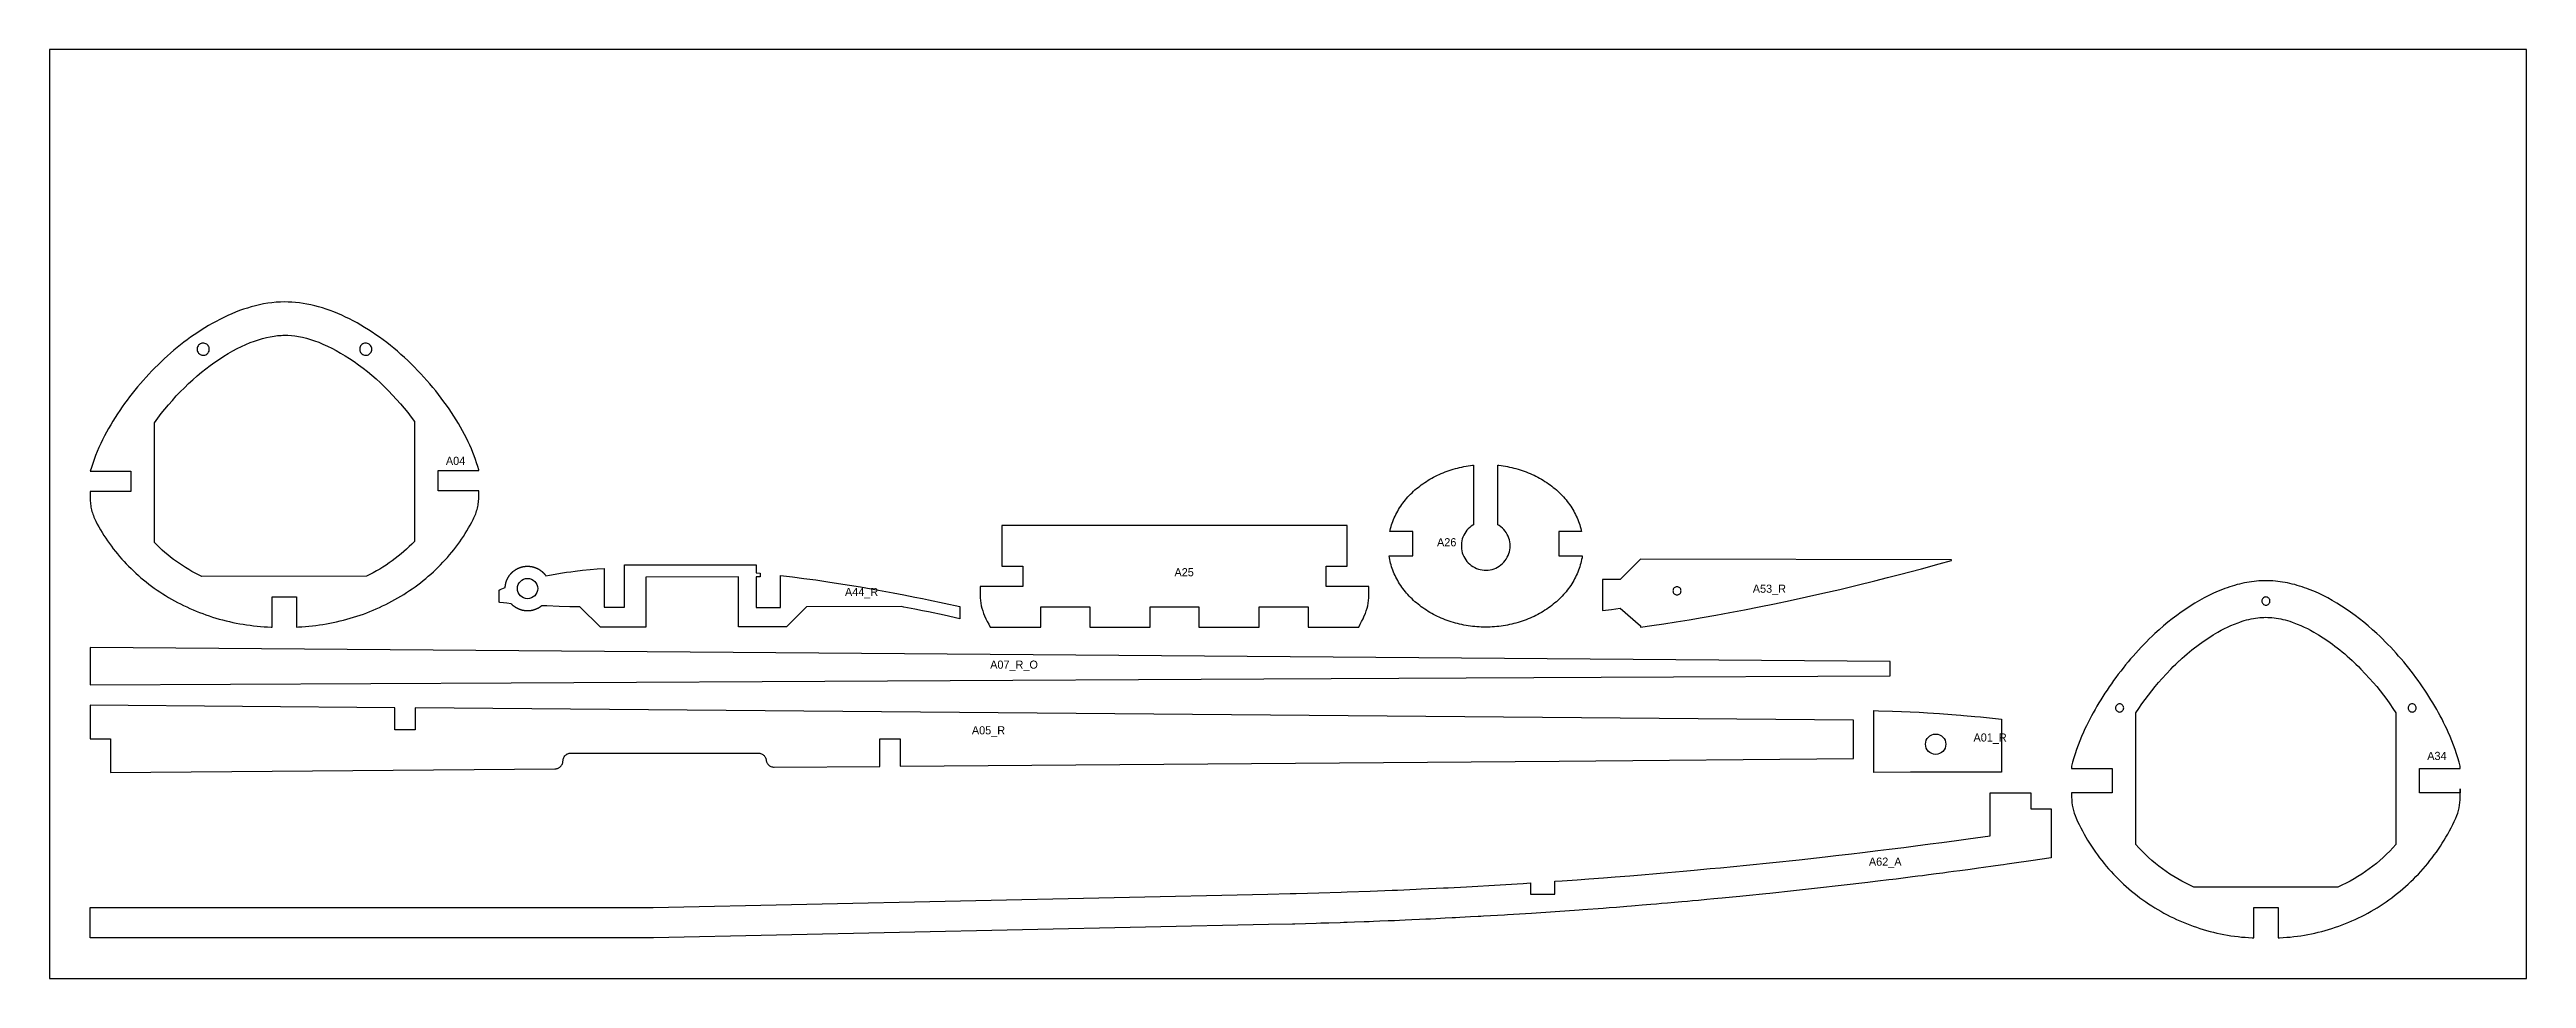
# Model space of a CAD drawing. Header units: millimetres. Extents: x 0 to 610, y 0 to 229.
import ezdxf

# ---------------------------------------------------------------- set-up
doc = ezdxf.new("R2010")
doc.units = ezdxf.units.MM
for name, color, linetype in [('CUT', 7, 'Continuous'), ('LABELS_NOT_CUT', 3, 'Continuous'), ('REFERENCE_NOT_CUT', 8, 'Continuous')]:
    doc.layers.add(name, color=color, linetype=linetype)

msp = doc.modelspace()

# ---------------------------------------------------------------- linework, layer by layer
at = {"layer": 'CUT'}
for points in [[(53.67, 86.51), (54.53, 86.48), (54.82, 86.47), (54.82, 93.89), (60.82, 93.89), (60.82, 86.49), (61.26, 86.51), (62.12, 86.56), (62.99, 86.62), (63.85, 86.69), (64.71, 86.78), (65.57, 86.88), (66.42, 87), (67.28, 87.13), (68.13, 87.27), (68.97, 87.42), (69.82, 87.59), (70.66, 87.77), (71.5, 87.97), (72.34, 88.17), (73.17, 88.4), (73.99, 88.63), (74.82, 88.88), (75.63, 89.14), (76.45, 89.41), (77.25, 89.69), (78.05, 89.99), (78.85, 90.3), (79.64, 90.63), (80.42, 90.96), (81.2, 91.31), (81.97, 91.67), (82.74, 92.04), (83.49, 92.43), (84.24, 92.82), (84.98, 93.23), (85.72, 93.65), (86.44, 94.08), (87.16, 94.52), (87.87, 94.97), (88.57, 95.44), (89.26, 95.91), (89.95, 96.4), (90.62, 96.89), (91.28, 97.4), (91.94, 97.92), (92.58, 98.44), (93.22, 98.98), (93.84, 99.53), (94.46, 100.09), (95.06, 100.65), (95.65, 101.23), (96.23, 101.81), (96.8, 102.41), (97.36, 103.01), (97.91, 103.62), (98.45, 104.24), (98.97, 104.87), (99.48, 105.5), (99.98, 106.15), (100.47, 106.8), (100.95, 107.46), (101.41, 108.13), (101.86, 108.8), (102.3, 109.48), (102.72, 110.17), (103.13, 110.86), (103.53, 111.56), (103.91, 112.27), (104.28, 112.98), (104.45, 113.32), (104.6, 113.65), (104.74, 113.99), (104.88, 114.34), (105, 114.69), (105.11, 115.04), (105.21, 115.4), (105.3, 115.75), (105.38, 116.12), (105.45, 116.48), (105.51, 116.84), (105.56, 117.21), (105.6, 117.58), (105.63, 117.95), (105.64, 118.32), (105.65, 118.69), (105.64, 120.04), (95.64, 120.02), (95.63, 125.02), (105.63, 125.04), (105.63, 125.19), (105.39, 126.02), (105.12, 126.87), (104.83, 127.72), (104.52, 128.58), (104.18, 129.45), (103.82, 130.32), (103.43, 131.2), (103.02, 132.09), (102.59, 132.98), (102.13, 133.87), (101.65, 134.77), (101.15, 135.67), (100.63, 136.57), (100.08, 137.47), (99.52, 138.37), (98.94, 139.26), (98.34, 140.16), (97.71, 141.05), (97.08, 141.94), (96.42, 142.83), (95.74, 143.71), (95.05, 144.58), (94.35, 145.45), (93.63, 146.31), (92.89, 147.16), (92.14, 148), (91.37, 148.83), (90.59, 149.65), (89.79, 150.47), (88.98, 151.27), (88.16, 152.05), (87.33, 152.82), (86.48, 153.59), (85.62, 154.34), (84.75, 155.07), (83.88, 155.78), (83, 156.47), (82.11, 157.14), (81.22, 157.79), (80.31, 158.43), (79.39, 159.05), (78.47, 159.65), (77.55, 160.22), (76.62, 160.78), (75.68, 161.31), (74.74, 161.82), (73.8, 162.31), (72.86, 162.77), (71.9, 163.21), (70.94, 163.63), (69.98, 164.02), (69.03, 164.38), (68.08, 164.71), (67.14, 165.01), (66.21, 165.29), (65.27, 165.54), (64.32, 165.76), (63.36, 165.95), (62.42, 166.12), (61.49, 166.25), (60.56, 166.35), (59.64, 166.42), (58.73, 166.47), (57.82, 166.48), (56.81, 166.45), (55.78, 166.39), (54.73, 166.29), (53.69, 166.15), (52.68, 165.98), (51.68, 165.78), (50.67, 165.55), (49.64, 165.27), (48.69, 164.99), (47.73, 164.68), (46.77, 164.34), (45.8, 163.97), (44.83, 163.57), (43.86, 163.14), (42.88, 162.68), (41.9, 162.2), (40.98, 161.71), (40.06, 161.21), (39.13, 160.68), (38.22, 160.13), (37.33, 159.57), (36.46, 159), (35.58, 158.4), (34.71, 157.79), (33.87, 157.18), (33.05, 156.56), (32.23, 155.92), (31.42, 155.27), (30.61, 154.6), (29.81, 153.91), (29.01, 153.2), (28.22, 152.48), (27.45, 151.76), (26.7, 151.03), (25.95, 150.28), (25.2, 149.52), (24.47, 148.75), (23.76, 147.97), (23.05, 147.19), (22.36, 146.4), (21.68, 145.6), (21.02, 144.79), (20.36, 143.97), (19.72, 143.15), (19.1, 142.32), (18.48, 141.48), (17.89, 140.65), (17.3, 139.8), (16.72, 138.92), (16.15, 138.04), (15.6, 137.16), (15.06, 136.27), (14.53, 135.35), (14.01, 134.42), (13.52, 133.5), (13.05, 132.57), (12.59, 131.61), (12.14, 130.64), (11.73, 129.69), (11.34, 128.73), (10.97, 127.75), (10.62, 126.76), (10.31, 125.78), (10.03, 124.82), (19.99, 124.85), (20, 119.85), (10, 119.82), (10, 118.22), (10.01, 117.85), (10.03, 117.48), (10.06, 117.12), (10.09, 116.75), (10.14, 116.39), (10.2, 116.02), (10.28, 115.66), (10.36, 115.3), (10.45, 114.94), (10.55, 114.59), (10.67, 114.24), (10.79, 113.89), (10.92, 113.55), (11.07, 113.21), (11.22, 112.87), (11.38, 112.54), (11.76, 111.83), (12.14, 111.13), (12.54, 110.43), (12.95, 109.74), (13.38, 109.05), (13.82, 108.37), (14.27, 107.7), (14.74, 107.04), (15.21, 106.38), (15.7, 105.74), (16.2, 105.1), (16.72, 104.46), (17.24, 103.84), (17.78, 103.22), (18.33, 102.62), (18.89, 102.02), (19.46, 101.43), (20.05, 100.85), (20.64, 100.28), (21.25, 99.72), (21.86, 99.17), (22.49, 98.63), (23.13, 98.09), (23.77, 97.57), (24.43, 97.06), (25.09, 96.56), (25.77, 96.07), (26.46, 95.59), (27.15, 95.12), (27.85, 94.66), (28.56, 94.22), (29.28, 93.78), (30.01, 93.36), (30.75, 92.95), (31.49, 92.55), (32.25, 92.16), (33.01, 91.78), (33.77, 91.42), (34.54, 91.06), (35.32, 90.72), (36.11, 90.4), (36.9, 90.08), (37.7, 89.78), (38.5, 89.49), (39.31, 89.21), (40.13, 88.95), (40.95, 88.7), (41.77, 88.46), (42.6, 88.23), (43.43, 88.02), (44.27, 87.82), (45.11, 87.63), (45.95, 87.46), (46.8, 87.3), (47.65, 87.16), (48.5, 87.02), (49.36, 86.91), (50.22, 86.8), (51.08, 86.71), (51.94, 86.63), (52.8, 86.56)], [(78.82, 99.42), (77.99, 99), (37.48, 98.91), (36.66, 99.31), (35.85, 99.74), (35.05, 100.17), (34.26, 100.63), (33.49, 101.1), (32.72, 101.59), (31.97, 102.09), (31.23, 102.61), (30.5, 103.14), (29.79, 103.69), (29.09, 104.25), (28.41, 104.83), (27.74, 105.42), (27.09, 106.03), (26.45, 106.65), (25.82, 107.28), (25.82, 136.75), (26.65, 137.88), (27.5, 139), (28.38, 140.1), (29.29, 141.19), (30.24, 142.27), (31.2, 143.34), (32.19, 144.37), (33.19, 145.38), (34.23, 146.38), (35.28, 147.35), (36.33, 148.28), (37.4, 149.17), (38.48, 150.03), (39.57, 150.86), (40.68, 151.66), (41.79, 152.41), (42.9, 153.13), (44, 153.8), (45.1, 154.43), (46.2, 155.01), (47.28, 155.55), (48.34, 156.03), (49.4, 156.48), (50.44, 156.87), (51.44, 157.2), (51.93, 157.35), (52.42, 157.49), (53.39, 157.74), (54.34, 157.94), (54.8, 158.02), (55.25, 158.09), (56.12, 158.19), (56.98, 158.26), (57.4, 158.28), (57.82, 158.29), (58.24, 158.28), (58.67, 158.27), (59.53, 158.21), (60.4, 158.11), (60.84, 158.05), (61.3, 157.97), (62.25, 157.78), (63.23, 157.54), (63.72, 157.4), (64.21, 157.26), (65.21, 156.93), (66.24, 156.55), (67.3, 156.12), (68.37, 155.64), (69.45, 155.11), (70.54, 154.54), (71.64, 153.92), (72.75, 153.26), (73.86, 152.55), (74.97, 151.8), (76.08, 151.02), (77.17, 150.2), (78.25, 149.35), (79.31, 148.46), (80.37, 147.54), (81.42, 146.58), (82.45, 145.6), (83.46, 144.59), (84.44, 143.57), (85.41, 142.51), (86.35, 141.44), (87.27, 140.35), (88.15, 139.26), (89, 138.15), (89.82, 137.03), (89.82, 107.55), (89.19, 106.91), (88.54, 106.28), (87.88, 105.66), (87.2, 105.05), (86.51, 104.46), (85.8, 103.89), (85.08, 103.33), (84.34, 102.78), (83.59, 102.25), (82.83, 101.74), (82.05, 101.24), (81.26, 100.76), (80.46, 100.29), (79.65, 99.85)], [(39.32, 154.85), (39.3, 155.09), (39.25, 155.33), (39.15, 155.55), (39.02, 155.75), (38.86, 155.93), (38.68, 156.09), (38.47, 156.21), (38.24, 156.29), (38, 156.34), (37.76, 156.35), (37.52, 156.32), (37.29, 156.25), (37.07, 156.15), (36.88, 156.01), (36.7, 155.85), (36.56, 155.65), (36.44, 155.44), (36.37, 155.21), (36.33, 154.97), (36.33, 154.73), (36.37, 154.49), (36.44, 154.26), (36.56, 154.05), (36.7, 153.86), (36.88, 153.69), (37.07, 153.55), (37.29, 153.45), (37.52, 153.38), (37.76, 153.35), (38, 153.36), (38.24, 153.41), (38.47, 153.5), (38.68, 153.62), (38.86, 153.77), (39.02, 153.95), (39.15, 154.15), (39.25, 154.38), (39.3, 154.61)], [(79.32, 154.85), (79.3, 155.09), (79.25, 155.33), (79.15, 155.55), (79.02, 155.75), (78.86, 155.93), (78.68, 156.09), (78.47, 156.21), (78.24, 156.29), (78, 156.34), (77.76, 156.35), (77.52, 156.32), (77.29, 156.25), (77.07, 156.15), (76.88, 156.01), (76.7, 155.85), (76.56, 155.65), (76.44, 155.44), (76.37, 155.21), (76.33, 154.97), (76.33, 154.73), (76.37, 154.49), (76.44, 154.26), (76.56, 154.05), (76.7, 153.86), (76.88, 153.69), (77.07, 153.55), (77.29, 153.45), (77.52, 153.38), (77.76, 153.35), (78, 153.36), (78.24, 153.41), (78.47, 153.5), (78.68, 153.62), (78.86, 153.77), (79.02, 153.95), (79.15, 154.15), (79.25, 154.38), (79.3, 154.61)], [(329.87, 109.97), (329.94, 110.31), (330.05, 110.75), (330.17, 111.19), (330.31, 111.63), (330.45, 112.06), (330.61, 112.49), (330.78, 112.92), (330.96, 113.35), (331.15, 113.77), (331.36, 114.19), (331.57, 114.6), (331.8, 115.01), (332.03, 115.42), (332.28, 115.82), (332.54, 116.22), (332.81, 116.61), (333.09, 117), (333.38, 117.38), (333.68, 117.75), (333.99, 118.12), (334.31, 118.49), (334.64, 118.85), (334.98, 119.2), (335.33, 119.54), (335.69, 119.88), (336.05, 120.21), (336.43, 120.54), (336.81, 120.85), (337.21, 121.16), (337.61, 121.47), (338.02, 121.76), (338.44, 122.05), (338.86, 122.33), (339.3, 122.6), (339.74, 122.86), (340.18, 123.12), (340.64, 123.36), (341.1, 123.6), (341.56, 123.83), (342.04, 124.05), (342.51, 124.26), (343, 124.46), (343.49, 124.65), (343.98, 124.84), (344.48, 125.01), (344.99, 125.18), (345.49, 125.33), (346.01, 125.48), (346.52, 125.61), (347.04, 125.74), (347.57, 125.85), (348.09, 125.96), (348.62, 126.06), (349.15, 126.14), (349.69, 126.22), (350.22, 126.28), (350.46, 126.31), (350.46, 111.66), (350.47, 111.66), (350.32, 111.58), (349.91, 111.31), (349.53, 111), (349.17, 110.67), (348.84, 110.3), (348.55, 109.91), (348.28, 109.5), (348.05, 109.07), (347.86, 108.62), (347.7, 108.16), (347.58, 107.68), (347.5, 107.2), (347.46, 106.71), (347.46, 106.22), (347.5, 105.73), (347.58, 105.25), (347.7, 104.78), (347.86, 104.31), (348.05, 103.86), (348.28, 103.43), (348.55, 103.02), (348.84, 102.63), (349.17, 102.27), (349.53, 101.93), (349.91, 101.63), (350.32, 101.35), (350.75, 101.12), (351.19, 100.91), (351.65, 100.75), (352.12, 100.62), (352.6, 100.53), (353.09, 100.48), (353.58, 100.47), (354.07, 100.5), (354.55, 100.57), (355.03, 100.68), (355.5, 100.82), (355.95, 101.01), (356.39, 101.23), (356.8, 101.49), (357.2, 101.78), (357.57, 102.1), (357.91, 102.45), (358.22, 102.82), (358.51, 103.22), (358.75, 103.65), (358.97, 104.09), (359.14, 104.54), (359.28, 105.01), (359.38, 105.49), (359.44, 105.98), (359.46, 106.47), (359.44, 106.96), (359.38, 107.44), (359.28, 107.92), (359.14, 108.39), (358.97, 108.85), (358.75, 109.29), (358.51, 109.71), (358.22, 110.11), (357.91, 110.49), (357.57, 110.84), (357.2, 111.16), (356.8, 111.45), (356.45, 111.66), (356.46, 111.66), (356.46, 126.31), (356.69, 126.28), (357.23, 126.22), (357.76, 126.14), (358.29, 126.06), (358.82, 125.96), (359.35, 125.85), (359.87, 125.74), (360.39, 125.61), (360.91, 125.48), (361.42, 125.33), (361.93, 125.18), (362.43, 125.01), (362.93, 124.84), (363.43, 124.65), (363.92, 124.46), (364.4, 124.26), (364.88, 124.05), (365.35, 123.83), (365.82, 123.6), (366.28, 123.36), (366.73, 123.12), (367.18, 122.86), (367.62, 122.6), (368.05, 122.33), (368.48, 122.05), (368.9, 121.76), (369.31, 121.47), (369.71, 121.16), (370.1, 120.85), (370.49, 120.54), (370.86, 120.21), (371.23, 119.88), (371.59, 119.54), (371.94, 119.2), (372.28, 118.85), (372.61, 118.49), (372.93, 118.12), (373.24, 117.75), (373.54, 117.38), (373.83, 117), (374.11, 116.61), (374.38, 116.22), (374.64, 115.82), (374.88, 115.42), (375.12, 115.01), (375.35, 114.6), (375.56, 114.19), (375.76, 113.77), (375.96, 113.35), (376.14, 112.92), (376.31, 112.49), (376.46, 112.06), (376.61, 111.63), (376.74, 111.19), (376.86, 110.75), (376.97, 110.31), (377.05, 109.97), (371.42, 109.97), (371.42, 103.97), (377.23, 103.97), (377.16, 103.52), (377.07, 103.07), (376.97, 102.63), (376.86, 102.19), (376.74, 101.75), (376.61, 101.31), (376.46, 100.87), (376.31, 100.44), (376.14, 100.01), (375.96, 99.59), (375.76, 99.16), (375.56, 98.75), (375.35, 98.33), (375.12, 97.92), (374.88, 97.51), (374.64, 97.11), (374.38, 96.72), (374.11, 96.32), (373.83, 95.94), (373.54, 95.56), (373.24, 95.18), (372.93, 94.81), (372.61, 94.45), (372.28, 94.09), (371.94, 93.74), (371.59, 93.39), (371.23, 93.05), (370.86, 92.72), (370.49, 92.4), (370.1, 92.08), (369.71, 91.77), (369.31, 91.47), (368.9, 91.17), (368.48, 90.89), (368.05, 90.61), (367.62, 90.34), (367.18, 90.07), (366.73, 89.82), (366.28, 89.57), (365.82, 89.33), (365.35, 89.11), (364.88, 88.89), (364.4, 88.68), (363.92, 88.47), (363.43, 88.28), (362.93, 88.1), (362.43, 87.92), (361.93, 87.76), (361.42, 87.6), (360.91, 87.46), (360.39, 87.32), (359.87, 87.2), (359.35, 87.08), (358.82, 86.98), (358.3, 86.88), (357.76, 86.79), (357.23, 86.72), (356.7, 86.65), (356.16, 86.59), (355.62, 86.55), (355.08, 86.51), (354.54, 86.49), (354, 86.47), (353.46, 86.47), (352.92, 86.47), (352.38, 86.49), (351.84, 86.51), (351.3, 86.55), (350.76, 86.59), (350.22, 86.65), (349.69, 86.72), (349.15, 86.79), (348.62, 86.88), (348.09, 86.98), (347.57, 87.08), (347.04, 87.2), (346.52, 87.32), (346.01, 87.46), (345.5, 87.6), (344.99, 87.76), (344.48, 87.92), (343.98, 88.1), (343.49, 88.28), (343, 88.47), (342.52, 88.68), (342.04, 88.89), (341.56, 89.11), (341.1, 89.33), (340.64, 89.57), (340.18, 89.82), (339.74, 90.07), (339.3, 90.34), (338.86, 90.61), (338.44, 90.89), (338.02, 91.17), (337.61, 91.47), (337.21, 91.77), (336.81, 92.08), (336.43, 92.4), (336.05, 92.72), (335.69, 93.05), (335.33, 93.39), (334.98, 93.74), (334.64, 94.09), (334.31, 94.45), (333.99, 94.81), (333.68, 95.18), (333.38, 95.56), (333.09, 95.94), (332.81, 96.32), (332.54, 96.72), (332.28, 97.11), (332.03, 97.51), (331.8, 97.92), (331.57, 98.33), (331.36, 98.75), (331.15, 99.16), (330.96, 99.59), (330.78, 100.01), (330.61, 100.44), (330.45, 100.87), (330.31, 101.31), (330.17, 101.75), (330.05, 102.19), (329.94, 102.63), (329.85, 103.07), (329.76, 103.52), (329.69, 103.97), (335.5, 103.97), (335.5, 109.97)], [(297.74, 91.47), (309.74, 91.47), (309.74, 86.47), (322.24, 86.47), (322.59, 87.15), (322.93, 87.84), (323.26, 88.54), (323.58, 89.24), (323.84, 89.84), (324.06, 90.47), (324.25, 91.1), (324.41, 91.74), (324.53, 92.39), (324.62, 93.05), (324.67, 93.7), (324.69, 94.36), (324.69, 96.47), (314.19, 96.47), (314.19, 101.47), (319.36, 101.47), (319.36, 111.47), (234.36, 111.47), (234.36, 101.47), (239.54, 101.47), (239.54, 96.47), (229.04, 96.47), (229.04, 94.36), (229.06, 93.7), (229.11, 93.05), (229.2, 92.39), (229.32, 91.74), (229.48, 91.1), (229.66, 90.47), (229.89, 89.84), (230.14, 89.24), (230.46, 88.54), (230.8, 87.84), (231.14, 87.15), (231.49, 86.47), (243.99, 86.47), (243.99, 91.47), (255.99, 91.47), (255.99, 86.47), (270.86, 86.47), (270.86, 91.47), (282.86, 91.47), (282.86, 86.47), (297.74, 86.47)], [(214.83, 93.49), (216.29, 93.19), (220.2, 92.37), (224.04, 91.54), (224.04, 88.54), (220.2, 89.37), (216.29, 90.19), (214.83, 90.49), (212.98, 90.86), (210.29, 91.39), (209.64, 91.51), (186.29, 91.47), (181.35, 86.51), (181.35, 86.51), (169.59, 86.5), (169.58, 98.8), (146.78, 98.78), (146.79, 86.48), (135.62, 86.47), (130.52, 91.44), (128.01, 91.49), (125.39, 91.55), (122.39, 91.66), (121.16, 91.72), (121.13, 91.71), (121.1, 91.68), (121.06, 91.65), (121.02, 91.62), (120.98, 91.59), (120.95, 91.56), (120.91, 91.53), (120.87, 91.5), (120.83, 91.47), (120.79, 91.45), (120.75, 91.42), (120.71, 91.39), (120.67, 91.37), (120.63, 91.34), (120.59, 91.31), (120.55, 91.29), (120.51, 91.26), (120.47, 91.24), (120.43, 91.21), (120.39, 91.19), (120.34, 91.16), (120.3, 91.14), (120.26, 91.12), (120.22, 91.1), (120.18, 91.07), (120.13, 91.05), (120.09, 91.03), (120.05, 91.01), (120, 90.99), (119.96, 90.97), (119.92, 90.95), (119.87, 90.93), (119.83, 90.91), (119.79, 90.89), (119.74, 90.87), (119.7, 90.85), (119.65, 90.83), (119.61, 90.82), (119.56, 90.8), (119.52, 90.78), (119.47, 90.77), (119.43, 90.75), (119.38, 90.74), (119.34, 90.72), (119.29, 90.71), (119.24, 90.69), (119.2, 90.68), (119.15, 90.66), (119.11, 90.65), (119.06, 90.64), (119.01, 90.63), (118.97, 90.61), (118.92, 90.6), (118.87, 90.59), (118.83, 90.58), (118.78, 90.57), (118.73, 90.56), (118.69, 90.55), (118.64, 90.54), (118.59, 90.53), (118.54, 90.53), (118.5, 90.52), (118.45, 90.51), (118.4, 90.5), (118.35, 90.5), (118.31, 90.49), (118.26, 90.49), (118.21, 90.48), (118.16, 90.48), (118.12, 90.47), (118.07, 90.47), (118.02, 90.46), (117.97, 90.46), (117.92, 90.46), (117.88, 90.46), (117.83, 90.45), (117.78, 90.45), (117.73, 90.45), (117.68, 90.45), (117.64, 90.45), (117.59, 90.45), (117.54, 90.45), (117.49, 90.45), (117.44, 90.45), (117.4, 90.46), (117.35, 90.46), (117.3, 90.46), (117.25, 90.46), (117.2, 90.47), (117.16, 90.47), (117.11, 90.48), (117.06, 90.48), (117.01, 90.49), (116.97, 90.49), (116.92, 90.5), (116.87, 90.5), (116.82, 90.51), (116.78, 90.52), (116.73, 90.53), (116.68, 90.53), (116.63, 90.54), (116.59, 90.55), (116.54, 90.56), (116.49, 90.57), (116.45, 90.58), (116.4, 90.59), (116.35, 90.6), (116.31, 90.61), (116.26, 90.63), (116.21, 90.64), (116.17, 90.65), (116.12, 90.66), (116.07, 90.68), (116.03, 90.69), (115.98, 90.71), (115.94, 90.72), (115.89, 90.74), (115.85, 90.75), (115.8, 90.77), (115.76, 90.78), (115.71, 90.8), (115.67, 90.82), (115.62, 90.83), (115.58, 90.85), (115.53, 90.87), (115.49, 90.89), (115.44, 90.91), (115.4, 90.93), (115.36, 90.95), (115.31, 90.97), (115.27, 90.99), (115.23, 91.01), (115.18, 91.03), (115.14, 91.05), (115.1, 91.07), (115.05, 91.1), (115.01, 91.12), (114.97, 91.14), (114.93, 91.16), (114.89, 91.19), (114.84, 91.21), (114.8, 91.24), (114.76, 91.26), (114.72, 91.29), (114.68, 91.31), (114.64, 91.34), (114.6, 91.37), (114.56, 91.39), (114.52, 91.42), (114.48, 91.45), (114.44, 91.47), (114.4, 91.5), (114.36, 91.53), (114.33, 91.56), (114.29, 91.59), (114.25, 91.62), (114.21, 91.65), (114.18, 91.68), (114.14, 91.71), (114.1, 91.74), (114.06, 91.77), (114.03, 91.8), (113.99, 91.83), (113.96, 91.86), (113.92, 91.9), (113.89, 91.93), (113.85, 91.96), (113.82, 92), (113.78, 92.03), (113.75, 92.06), (113.71, 92.1), (113.68, 92.13), (113.65, 92.17), (113.61, 92.2), (113.58, 92.23), (112.56, 92.33), (111.7, 92.42), (110.86, 92.53), (110.65, 92.57), (110.65, 95.57), (110.92, 95.7), (111.76, 96.07), (112.14, 96.22), (112.14, 96.24), (112.15, 96.29), (112.15, 96.34), (112.15, 96.38), (112.16, 96.43), (112.16, 96.48), (112.17, 96.53), (112.17, 96.57), (112.18, 96.62), (112.18, 96.67), (112.19, 96.72), (112.2, 96.76), (112.2, 96.81), (112.21, 96.86), (112.22, 96.91), (112.23, 96.95), (112.24, 97), (112.25, 97.05), (112.26, 97.09), (112.27, 97.14), (112.28, 97.19), (112.29, 97.24), (112.3, 97.28), (112.31, 97.33), (112.32, 97.37), (112.34, 97.42), (112.35, 97.47), (112.36, 97.51), (112.38, 97.56), (112.39, 97.61), (112.41, 97.65), (112.42, 97.7), (112.44, 97.74), (112.45, 97.79), (112.47, 97.83), (112.48, 97.88), (112.5, 97.92), (112.52, 97.97), (112.54, 98.01), (112.56, 98.06), (112.57, 98.1), (112.59, 98.14), (112.61, 98.19), (112.63, 98.23), (112.65, 98.28), (112.67, 98.32), (112.69, 98.36), (112.71, 98.41), (112.74, 98.45), (112.76, 98.49), (112.78, 98.53), (112.8, 98.58), (112.83, 98.62), (112.85, 98.66), (112.87, 98.7), (112.9, 98.74), (112.92, 98.78), (112.95, 98.83), (112.97, 98.87), (113, 98.91), (113.02, 98.95), (113.05, 98.99), (113.08, 99.03), (113.1, 99.07), (113.13, 99.11), (113.16, 99.15), (113.19, 99.18), (113.22, 99.22), (113.24, 99.26), (113.27, 99.3), (113.3, 99.34), (113.33, 99.38), (113.36, 99.41), (113.39, 99.45), (113.42, 99.49), (113.45, 99.52), (113.49, 99.56), (113.52, 99.6), (113.55, 99.63), (113.58, 99.67), (113.61, 99.7), (113.65, 99.74), (113.68, 99.77), (113.71, 99.81), (113.75, 99.84), (113.78, 99.87), (113.82, 99.91), (113.85, 99.94), (113.89, 99.97), (113.92, 100.01), (113.96, 100.04), (113.99, 100.07), (114.03, 100.1), (114.06, 100.13), (114.1, 100.16), (114.14, 100.2), (114.18, 100.23), (114.21, 100.26), (114.25, 100.29), (114.29, 100.31), (114.33, 100.34), (114.36, 100.37), (114.4, 100.4), (114.44, 100.43), (114.48, 100.46), (114.52, 100.48), (114.56, 100.51), (114.6, 100.54), (114.64, 100.56), (114.68, 100.59), (114.72, 100.62), (114.76, 100.64), (114.8, 100.67), (114.84, 100.69), (114.89, 100.71), (114.93, 100.74), (114.97, 100.76), (115.01, 100.78), (115.05, 100.81), (115.1, 100.83), (115.14, 100.85), (115.18, 100.87), (115.23, 100.89), (115.27, 100.92), (115.31, 100.94), (115.36, 100.96), (115.4, 100.98), (115.44, 101), (115.49, 101.01), (115.53, 101.03), (115.58, 101.05), (115.62, 101.07), (115.67, 101.09), (115.71, 101.1), (115.76, 101.12), (115.8, 101.14), (115.85, 101.15), (115.89, 101.17), (115.94, 101.18), (115.98, 101.2), (116.03, 101.21), (116.07, 101.22), (116.12, 101.24), (116.17, 101.25), (116.21, 101.26), (116.26, 101.28), (116.31, 101.29), (116.35, 101.3), (116.4, 101.31), (116.45, 101.32), (116.49, 101.33), (116.54, 101.34), (116.59, 101.35), (116.63, 101.36), (116.68, 101.37), (116.73, 101.38), (116.78, 101.38), (116.82, 101.39), (116.87, 101.4), (116.92, 101.4), (116.97, 101.41), (117.01, 101.42), (117.06, 101.42), (117.11, 101.43), (117.16, 101.43), (117.2, 101.43), (117.25, 101.44), (117.3, 101.44), (117.35, 101.44), (117.4, 101.45), (117.44, 101.45), (117.49, 101.45), (117.54, 101.45), (117.59, 101.45), (117.64, 101.45), (117.68, 101.45), (117.73, 101.45), (117.78, 101.45), (117.83, 101.45), (117.88, 101.45), (117.92, 101.44), (117.97, 101.44), (118.02, 101.44), (118.07, 101.43), (118.12, 101.43), (118.16, 101.43), (118.21, 101.42), (118.26, 101.42), (118.31, 101.41), (118.35, 101.4), (118.4, 101.4), (118.45, 101.39), (118.5, 101.38), (118.54, 101.38), (118.59, 101.37), (118.64, 101.36), (118.69, 101.35), (118.73, 101.34), (118.78, 101.33), (118.83, 101.32), (118.87, 101.31), (118.92, 101.3), (118.97, 101.29), (119.01, 101.28), (119.06, 101.26), (119.11, 101.25), (119.15, 101.24), (119.2, 101.22), (119.24, 101.21), (119.29, 101.2), (119.34, 101.18), (119.38, 101.17), (119.43, 101.15), (119.47, 101.14), (119.52, 101.12), (119.56, 101.1), (119.61, 101.09), (119.65, 101.07), (119.7, 101.05), (119.74, 101.03), (119.79, 101.01), (119.83, 101), (119.87, 100.98), (119.92, 100.96), (119.96, 100.94), (120, 100.92), (120.05, 100.89), (120.09, 100.87), (120.13, 100.85), (120.18, 100.83), (120.22, 100.81), (120.26, 100.78), (120.3, 100.76), (120.34, 100.74), (120.39, 100.71), (120.43, 100.69), (120.47, 100.67), (120.51, 100.64), (120.55, 100.62), (120.59, 100.59), (120.63, 100.56), (120.67, 100.54), (120.71, 100.51), (120.75, 100.48), (120.79, 100.46), (120.83, 100.43), (120.87, 100.4), (120.91, 100.37), (120.95, 100.34), (120.98, 100.31), (121.02, 100.29), (121.06, 100.26), (121.1, 100.23), (121.13, 100.2), (121.17, 100.16), (121.21, 100.13), (121.24, 100.1), (121.28, 100.07), (121.32, 100.04), (121.35, 100.01), (121.39, 99.97), (121.42, 99.94), (121.46, 99.91), (121.49, 99.87), (121.53, 99.84), (121.56, 99.81), (121.59, 99.77), (121.63, 99.74), (121.66, 99.7), (121.69, 99.67), (121.72, 99.63), (121.76, 99.6), (121.79, 99.56), (121.82, 99.52), (121.85, 99.49), (121.88, 99.45), (121.91, 99.41), (121.94, 99.38), (121.97, 99.34), (122, 99.3), (122.03, 99.26), (122.06, 99.22), (122.09, 99.18), (122.11, 99.15), (122.14, 99.11), (122.17, 99.07), (122.17, 99.06), (123.07, 99.24), (124.41, 99.49), (125.79, 99.73), (127.22, 99.95), (128.28, 100.1), (129.37, 100.24), (131.2, 100.46), (133.03, 100.63), (134.77, 100.77), (136.48, 100.88), (136.49, 91.38), (141.49, 91.39), (141.48, 101.06), (141.49, 101.06), (141.49, 101.8), (173.89, 101.8), (173.89, 99.8), (174.88, 99.71), (174.88, 98.86), (173.89, 98.86), (173.89, 98.8), (173.88, 98.8), (173.89, 91.31), (179.89, 91.31), (179.88, 99.17), (182.82, 98.82), (185.67, 98.46), (188.59, 98.06), (191.54, 97.63), (194.17, 97.23), (196.9, 96.79), (199.61, 96.34), (202.23, 95.88), (204.94, 95.4), (207.65, 94.89), (210.29, 94.39), (212.98, 93.86)], [(468.1, 102.85), (468.09, 103.05), (391.55, 103.19), (386.55, 98.2), (382.24, 98.21), (382.23, 90.56), (384.41, 90.82), (386.59, 91.09), (391.54, 86.76), (391.53, 86.47), (394.37, 86.85), (397.3, 87.28), (400.35, 87.74), (403.5, 88.25), (406.76, 88.8), (410.11, 89.39), (413.58, 90.02), (417.14, 90.7), (420.8, 91.42), (424.57, 92.19), (428.43, 93.01), (432.4, 93.88), (436.46, 94.8), (440.61, 95.76), (444.87, 96.78), (449.21, 97.86), (452.34, 98.65), (455.32, 99.42), (460.72, 100.84), (465.09, 102.02)], [(593.28, 43.93), (593.29, 44.59), (593.29, 46.69), (593.29, 45.69), (583.29, 45.69), (583.29, 51.69), (593.29, 51.69), (593.29, 52.26), (593.03, 53.26), (592.74, 54.28), (592.41, 55.31), (592.06, 56.35), (591.67, 57.4), (591.26, 58.47), (590.82, 59.53), (590.35, 60.61), (589.99, 61.4), (589.61, 62.2), (589.22, 63), (588.82, 63.8), (588.4, 64.6), (587.96, 65.4), (587.52, 66.2), (587.06, 67), (586.59, 67.8), (586.1, 68.59), (585.6, 69.39), (585.09, 70.18), (584.57, 70.97), (584.04, 71.76), (583.5, 72.54), (582.94, 73.32), (582.38, 74.1), (581.8, 74.87), (581.22, 75.63), (580.62, 76.39), (580.01, 77.14), (579.4, 77.88), (578.77, 78.62), (578.14, 79.35), (577.5, 80.08), (576.85, 80.79), (576.19, 81.49), (575.52, 82.19), (574.85, 82.87), (574.17, 83.55), (573.48, 84.21), (572.78, 84.87), (571.73, 85.82), (570.67, 86.74), (569.6, 87.64), (568.51, 88.51), (567.42, 89.34), (566.31, 90.14), (565.2, 90.91), (564.08, 91.65), (562.95, 92.35), (561.82, 93.02), (560.68, 93.64), (559.54, 94.23), (558.4, 94.78), (557.25, 95.28), (556.11, 95.75), (555.54, 95.96), (554.97, 96.17), (554.37, 96.37), (553.76, 96.56), (553.16, 96.74), (552.56, 96.91), (551.96, 97.06), (551.37, 97.2), (550.77, 97.33), (550.18, 97.44), (549.58, 97.55), (548.99, 97.63), (548.4, 97.71), (547.81, 97.77), (547.22, 97.82), (546.64, 97.85), (546.05, 97.87), (545.47, 97.88), (544.89, 97.87), (544.31, 97.85), (543.72, 97.82), (543.13, 97.77), (542.55, 97.71), (541.95, 97.63), (541.36, 97.55), (540.77, 97.44), (540.17, 97.33), (539.58, 97.2), (538.98, 97.06), (538.38, 96.91), (537.78, 96.74), (537.18, 96.56), (536.58, 96.37), (535.98, 96.17), (535.4, 95.96), (534.83, 95.75), (533.69, 95.28), (532.55, 94.78), (531.4, 94.23), (530.26, 93.64), (529.13, 93.02), (528, 92.35), (526.87, 91.65), (525.75, 90.91), (524.63, 90.14), (523.53, 89.34), (522.43, 88.51), (521.35, 87.64), (520.27, 86.74), (519.21, 85.82), (518.16, 84.87), (517.47, 84.21), (516.78, 83.55), (516.1, 82.87), (515.42, 82.19), (514.75, 81.49), (514.1, 80.79), (513.45, 80.08), (512.8, 79.35), (512.17, 78.62), (511.55, 77.88), (510.93, 77.14), (510.32, 76.39), (509.73, 75.63), (509.14, 74.87), (508.57, 74.1), (508, 73.32), (507.45, 72.54), (506.9, 71.76), (506.37, 70.97), (505.85, 70.18), (505.34, 69.39), (504.84, 68.59), (504.36, 67.8), (503.89, 67), (503.43, 66.2), (502.98, 65.4), (502.55, 64.6), (502.13, 63.8), (501.72, 63), (501.33, 62.2), (500.95, 61.4), (500.59, 60.61), (500.12, 59.53), (499.68, 58.47), (499.27, 57.4), (498.89, 56.35), (498.53, 55.31), (498.21, 54.28), (497.91, 53.26), (497.65, 52.26), (497.65, 51.69), (507.65, 51.69), (507.65, 45.69), (497.65, 45.69), (497.65, 44.59), (497.67, 43.93), (497.72, 43.27), (497.81, 42.61), (497.93, 41.96), (498.08, 41.32), (498.27, 40.69), (498.5, 40.07), (498.75, 39.46), (499.12, 38.66), (499.5, 37.87), (499.89, 37.09), (500.3, 36.32), (500.72, 35.55), (501.15, 34.79), (501.6, 34.04), (502.06, 33.29), (502.54, 32.56), (503.02, 31.83), (503.52, 31.11), (504.03, 30.4), (504.56, 29.7), (505.09, 29.01), (505.64, 28.32), (506.2, 27.65), (506.77, 26.99), (507.36, 26.33), (507.95, 25.69), (508.56, 25.06), (509.17, 24.44), (509.8, 23.83), (510.44, 23.23), (511.09, 22.64), (511.74, 22.06), (512.41, 21.5), (513.09, 20.95), (513.78, 20.4), (514.48, 19.87), (515.18, 19.36), (515.9, 18.85), (516.62, 18.36), (517.36, 17.88), (518.1, 17.42), (518.85, 16.96), (519.6, 16.52), (520.37, 16.1), (521.14, 15.68), (521.92, 15.28), (522.7, 14.9), (523.5, 14.53), (524.29, 14.17), (525.1, 13.82), (525.91, 13.49), (526.73, 13.18), (527.55, 12.88), (528.38, 12.59), (529.21, 12.32), (530.04, 12.06), (530.88, 11.81), (531.73, 11.59), (532.58, 11.37), (533.43, 11.17), (534.29, 10.99), (535.15, 10.82), (536.01, 10.67), (536.87, 10.53), (537.74, 10.4), (538.61, 10.3), (539.48, 10.2), (540.35, 10.13), (541.22, 10.06), (542.1, 10.02), (542.47, 10), (542.47, 17.48), (548.47, 17.48), (548.47, 10), (548.85, 10.02), (549.72, 10.06), (550.59, 10.13), (551.47, 10.2), (552.34, 10.3), (553.21, 10.4), (554.07, 10.53), (554.94, 10.67), (555.8, 10.82), (556.66, 10.99), (557.51, 11.17), (558.37, 11.37), (559.21, 11.59), (560.06, 11.81), (560.9, 12.06), (561.74, 12.32), (562.57, 12.59), (563.4, 12.88), (564.22, 13.18), (565.03, 13.49), (565.85, 13.82), (566.65, 14.17), (567.45, 14.53), (568.24, 14.9), (569.03, 15.28), (569.81, 15.68), (570.58, 16.1), (571.34, 16.52), (572.1, 16.96), (572.85, 17.42), (573.59, 17.88), (574.32, 18.36), (575.05, 18.85), (575.76, 19.36), (576.47, 19.87), (577.16, 20.4), (577.85, 20.95), (578.53, 21.5), (579.2, 22.06), (579.86, 22.64), (580.51, 23.23), (581.14, 23.83), (581.77, 24.44), (582.39, 25.06), (582.99, 25.69), (583.59, 26.33), (584.17, 26.99), (584.74, 27.65), (585.3, 28.32), (585.85, 29.01), (586.39, 29.7), (586.91, 30.4), (587.42, 31.11), (587.92, 31.83), (588.41, 32.56), (588.88, 33.29), (589.34, 34.04), (589.79, 34.79), (590.23, 35.55), (590.65, 36.32), (591.05, 37.09), (591.45, 37.87), (591.83, 38.66), (592.19, 39.46), (592.45, 40.07), (592.67, 40.69), (592.86, 41.32), (593.02, 41.96), (593.14, 42.61), (593.22, 43.27)], [(401.54, 95.38), (401.52, 95.58), (401.47, 95.77), (401.38, 95.94), (401.25, 96.09), (401.1, 96.22), (400.93, 96.31), (400.74, 96.37), (400.54, 96.38), (400.35, 96.37), (400.16, 96.31), (399.99, 96.22), (399.84, 96.09), (399.71, 95.94), (399.62, 95.77), (399.56, 95.58), (399.54, 95.38), (399.56, 95.19), (399.62, 95), (399.71, 94.83), (399.84, 94.68), (399.99, 94.55), (400.16, 94.46), (400.35, 94.4), (400.54, 94.38), (400.74, 94.4), (400.93, 94.46), (401.1, 94.55), (401.25, 94.68), (401.38, 94.83), (401.47, 95), (401.52, 95.19)], [(546.47, 92.88), (546.45, 93.08), (546.4, 93.26), (546.3, 93.44), (546.18, 93.59), (546.03, 93.71), (545.85, 93.8), (545.67, 93.86), (545.47, 93.88), (545.28, 93.86), (545.09, 93.8), (544.92, 93.71), (544.77, 93.59), (544.64, 93.44), (544.55, 93.26), (544.49, 93.08), (544.47, 92.88), (544.49, 92.68), (544.55, 92.5), (544.64, 92.32), (544.77, 92.17), (544.92, 92.05), (545.09, 91.96), (545.28, 91.9), (545.47, 91.88), (545.67, 91.9), (545.85, 91.96), (546.03, 92.05), (546.18, 92.17), (546.3, 92.32), (546.4, 92.5), (546.45, 92.68)], [(514.99, 31.35), (514.22, 32.17), (513.47, 33), (513.47, 65.38), (514.2, 66.47), (514.96, 67.56), (515.73, 68.64), (516.54, 69.71), (517.36, 70.77), (518.2, 71.81), (519.07, 72.84), (519.95, 73.85), (521, 75), (522.08, 76.12), (522.69, 76.74), (523.3, 77.34), (524.13, 78.13), (524.28, 78.27), (524.87, 78.81), (525.47, 79.34), (526.07, 79.86), (526.67, 80.37), (527.28, 80.86), (527.89, 81.34), (528.5, 81.81), (529.11, 82.27), (530.25, 83.08), (531.39, 83.85), (532.52, 84.56), (533.08, 84.9), (533.65, 85.23), (534.46, 85.68), (535.27, 86.1), (536.06, 86.49), (536.85, 86.85), (537.75, 87.22), (538.61, 87.55), (539.02, 87.7), (539.6, 87.89), (540.16, 88.06), (540.73, 88.22), (541.28, 88.36), (541.84, 88.48), (542.39, 88.59), (542.93, 88.68), (543.46, 88.75), (543.99, 88.81), (544.52, 88.85), (545, 88.87), (545.47, 88.88), (545.95, 88.87), (546.43, 88.85), (546.95, 88.81), (547.48, 88.75), (548.02, 88.68), (548.56, 88.59), (549.11, 88.48), (549.66, 88.36), (550.22, 88.22), (550.78, 88.06), (551.35, 87.89), (551.92, 87.7), (552.33, 87.55), (553.2, 87.22), (554.09, 86.85), (554.88, 86.49), (555.68, 86.1), (556.49, 85.68), (557.3, 85.23), (557.86, 84.9), (558.42, 84.56), (559.56, 83.85), (560.69, 83.08), (561.83, 82.27), (562.44, 81.81), (563.05, 81.34), (563.66, 80.86), (564.27, 80.37), (564.87, 79.86), (565.48, 79.34), (566.07, 78.81), (566.67, 78.27), (566.82, 78.13), (567.64, 77.34), (568.26, 76.74), (568.87, 76.12), (569.94, 75), (571, 73.85), (571.88, 72.84), (572.74, 71.81), (573.59, 70.77), (574.41, 69.71), (575.21, 68.64), (575.99, 67.56), (576.74, 66.47), (577.47, 65.38), (577.47, 33), (576.73, 32.17), (575.96, 31.35), (575.17, 30.56), (574.35, 29.8), (573.52, 29.05), (572.67, 28.33), (571.8, 27.63), (570.91, 26.96), (570, 26.3), (569.07, 25.68), (568.13, 25.08), (567.17, 24.51), (566.19, 23.96), (565.21, 23.44), (564.2, 22.94), (563.19, 22.48), (527.76, 22.48), (526.74, 22.94), (525.74, 23.44), (524.75, 23.96), (523.78, 24.51), (522.82, 25.08), (521.87, 25.68), (520.95, 26.3), (520.04, 26.96), (519.15, 27.63), (518.28, 28.33), (517.42, 29.05), (516.59, 29.8), (515.78, 30.56)], [(453, 77.97), (10, 81.47), (10, 72.25), (113.63, 72.79), (298.85, 73.74), (381.89, 74.15), (453, 74.5)], [(209.35, 52.24), (371.52, 53.51), (444, 54.1), (444, 63.53), (90, 66.57), (90, 61.18), (85, 61.18), (85, 66.61), (10, 67.25), (10, 58.96), (15, 58.96), (15, 50.71), (124.37, 51.57), (124.53, 51.58), (124.7, 51.6), (124.86, 51.64), (125.02, 51.69), (125.17, 51.75), (125.32, 51.82), (125.46, 51.91), (125.59, 52), (125.76, 52.15), (125.9, 52.31), (126.03, 52.49), (126.14, 52.68), (126.23, 52.88), (126.29, 53.09), (126.34, 53.31), (126.37, 53.75), (126.41, 53.96), (126.48, 54.17), (126.57, 54.38), (126.68, 54.57), (126.81, 54.75), (126.96, 54.91), (127.12, 55.06), (127.26, 55.15), (127.4, 55.24), (127.55, 55.31), (127.7, 55.37), (127.86, 55.42), (128.02, 55.45), (128.19, 55.47), (128.35, 55.48), (174.39, 55.48), (174.59, 55.47), (174.8, 55.44), (174.99, 55.38), (175.19, 55.31), (175.37, 55.22), (175.55, 55.11), (175.71, 54.98), (175.85, 54.84), (175.95, 54.72), (176.05, 54.6), (176.13, 54.47), (176.2, 54.33), (176.26, 54.19), (176.31, 54.04), (176.34, 53.89), (176.4, 53.59), (176.43, 53.43), (176.48, 53.29), (176.55, 53.14), (176.62, 53.01), (176.7, 52.87), (176.79, 52.75), (176.89, 52.63), (177.04, 52.49), (177.2, 52.36), (177.38, 52.25), (177.56, 52.16), (177.76, 52.09), (177.96, 52.04), (178.16, 52.01), (178.37, 52), (204.35, 52.2), (204.35, 58.96), (209.35, 58.96)], [(510.47, 66.57), (510.45, 66.77), (510.4, 66.95), (510.3, 67.13), (510.18, 67.28), (510.03, 67.4), (509.85, 67.49), (509.67, 67.55), (509.47, 67.57), (509.28, 67.55), (509.09, 67.49), (508.92, 67.4), (508.77, 67.28), (508.64, 67.13), (508.55, 66.95), (508.49, 66.77), (508.47, 66.57), (508.49, 66.37), (508.55, 66.19), (508.64, 66.01), (508.77, 65.86), (508.92, 65.74), (509.09, 65.65), (509.28, 65.59), (509.47, 65.57), (509.67, 65.59), (509.85, 65.65), (510.03, 65.74), (510.18, 65.86), (510.3, 66.01), (510.4, 66.19), (510.45, 66.37)], [(582.47, 66.57), (582.45, 66.77), (582.4, 66.95), (582.3, 67.13), (582.18, 67.28), (582.03, 67.4), (581.85, 67.49), (581.67, 67.55), (581.47, 67.57), (581.28, 67.55), (581.09, 67.49), (580.92, 67.4), (580.77, 67.28), (580.64, 67.13), (580.55, 66.95), (580.49, 66.77), (580.47, 66.57), (580.49, 66.37), (580.55, 66.19), (580.64, 66.01), (580.77, 65.86), (580.92, 65.74), (581.09, 65.65), (581.28, 65.59), (581.47, 65.57), (581.67, 65.59), (581.85, 65.65), (582.03, 65.74), (582.18, 65.86), (582.3, 66.01), (582.4, 66.19), (582.45, 66.37)], [(450.16, 65.9), (453.55, 65.8), (455.78, 65.71), (457.91, 65.62), (460.13, 65.5), (461.17, 65.44), (462.22, 65.38), (465.12, 65.19), (468.15, 64.97), (469.27, 64.88), (470.36, 64.79), (471.08, 64.73), (473.86, 64.48), (475.27, 64.35), (476.7, 64.21), (479.63, 63.91), (480.4, 63.82), (480.4, 62.99), (480.41, 50.77), (473.42, 50.75), (458, 50.73), (449.01, 50.71), (449.01, 50.75), (449, 65.93)], [(361.23, 23.31), (362.65, 23.39), (364.5, 23.51), (364.5, 20.71), (370.5, 20.71), (370.5, 23.91), (372.28, 24.04), (375.93, 24.29), (378.8, 24.5), (382.43, 24.78), (385.3, 25), (388.94, 25.29), (391.79, 25.52), (395.47, 25.83), (398.27, 26.07), (402.04, 26.4), (404.74, 26.65), (408.7, 27.02), (411.21, 27.25), (417.67, 27.88), (424.13, 28.54), (430.58, 29.23), (437.04, 29.95), (439.63, 30.24), (443.49, 30.69), (446.23, 31.02), (449.94, 31.46), (452.75, 31.81), (456.4, 32.26), (459.24, 32.63), (462.86, 33.09), (465.71, 33.47), (469.33, 33.95), (472.17, 34.34), (475.81, 34.84), (477.65, 35.1), (477.65, 45.71), (487.65, 45.71), (487.65, 41.71), (492.65, 41.71), (492.65, 37.29), (492.65, 29.7), (487.65, 28.96), (487.65, 28.96), (486.51, 28.79), (484.63, 28.52), (481.82, 28.11), (480.92, 27.99), (480.12, 27.87), (478.35, 27.63), (475.99, 27.29), (474.77, 27.13), (473.72, 26.98), (472.14, 26.77), (470.16, 26.5), (468.62, 26.29), (467.32, 26.12), (465.96, 25.94), (464.32, 25.72), (462.44, 25.48), (460.92, 25.28), (459.79, 25.14), (458.48, 24.97), (456.24, 24.69), (454.51, 24.47), (453.64, 24.36), (452.64, 24.24), (449.97, 23.91), (448.1, 23.68), (447.49, 23.61), (446.79, 23.53), (441.69, 22.93), (440.94, 22.84), (435.09, 22.18), (429.24, 21.54), (423.38, 20.92), (422.43, 20.83), (417.52, 20.33), (416.72, 20.25), (416.01, 20.18), (414.18, 20), (411.66, 19.76), (410.55, 19.65), (409.58, 19.56), (407.91, 19.41), (405.8, 19.21), (404.37, 19.08), (403.15, 18.97), (401.7, 18.84), (399.93, 18.68), (398.17, 18.53), (396.71, 18.41), (395.5, 18.3), (394.07, 18.18), (391.94, 18.01), (390.28, 17.87), (389.31, 17.79), (388.2, 17.7), (385.67, 17.5), (383.84, 17.36), (383.13, 17.31), (382.33, 17.24), (377.4, 16.88), (376.46, 16.81), (370.58, 16.4), (364.71, 16.01), (358.83, 15.64), (358.07, 15.6), (352.95, 15.3), (352.25, 15.26), (351.62, 15.23), (349.75, 15.13), (347.07, 14.98), (346.06, 14.93), (345.17, 14.88), (343.44, 14.8), (341.19, 14.68), (339.86, 14.62), (338.72, 14.56), (337.19, 14.5), (335.31, 14.41), (333.65, 14.34), (332.27, 14.27), (330.97, 14.22), (329.42, 14.16), (327.42, 14.08), (325.82, 14.01), (324.76, 13.97), (323.54, 13.93), (321.15, 13.84), (319.36, 13.78), (318.56, 13.75), (317.66, 13.72), (314.81, 13.63), (312.91, 13.57), (311.77, 13.54), (306.45, 13.39), (305.88, 13.38), (300, 13.24), (148.65, 10), (10, 10), (10, 17.5), (148.57, 17.5), (299.84, 20.74), (305.37, 20.87), (306.83, 20.91), (312.42, 21.06), (317.92, 21.23), (319.33, 21.28), (325, 21.49), (330.47, 21.71), (331.79, 21.76), (336.34, 21.96), (337.56, 22.02), (343.03, 22.28), (344.2, 22.34), (348.76, 22.58), (350.12, 22.65), (355.59, 22.96)]]:
    msp.add_lwpolyline(points, close=True, dxfattribs=at)
for centre in [(117.64, 95.95), (464.2, 57.65)]:
    msp.add_circle(centre, 2.5, dxfattribs=at)
at = {"layer": 'REFERENCE_NOT_CUT'}
msp.add_lwpolyline([(0, 0), (609.6, 0), (609.6, 228.6), (0, 228.6)], close=True, dxfattribs=at)

# ---------------------------------------------------------------- texts
at = {"layer": 'LABELS_NOT_CUT'}
for s, p in [('A04', (97.55, 126.39)), ('A26', (341.48, 106.35)), ('A25', (276.86, 98.97)), ('A44_R', (195.77, 94.12)), ('A53_R', (419.19, 94.92)), ('A07_R_O', (231.5, 76.23)), ('A05_R', (227, 60.07)), ('A01_R', (473.51, 58.3)), ('A34', (585.18, 53.77)), ('A62_A', (447.77, 27.75))]:
    msp.add_text(s, height=2, dxfattribs=at).set_placement(p)

doc.saveas('drawing.dxf')
